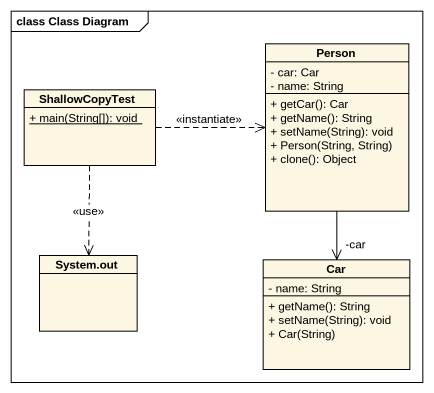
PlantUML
@startuml
mainframe class Class Diagram
hide circle
hide empty members
skinparam classAttributeIconSize 0
class ShallowCopyTest {
  {static} + main(String[]): void
}
class "Person" as Person_ {
  - car: Car
  - name: String
  + getCar(): Car
  + getName(): String
  + setName(String): void
  + Person(String, String)
  + clone(): Object
}
class "System.out" as System_out
class Car {
  - name: String
  + getName(): String
  + setName(String): void
  + Car(String)
}
ShallowCopyTest .right.> Person_ : <<instantiate>>
ShallowCopyTest ..> System_out : <<use>>
Person_ --> "-car" Car
@enduml
